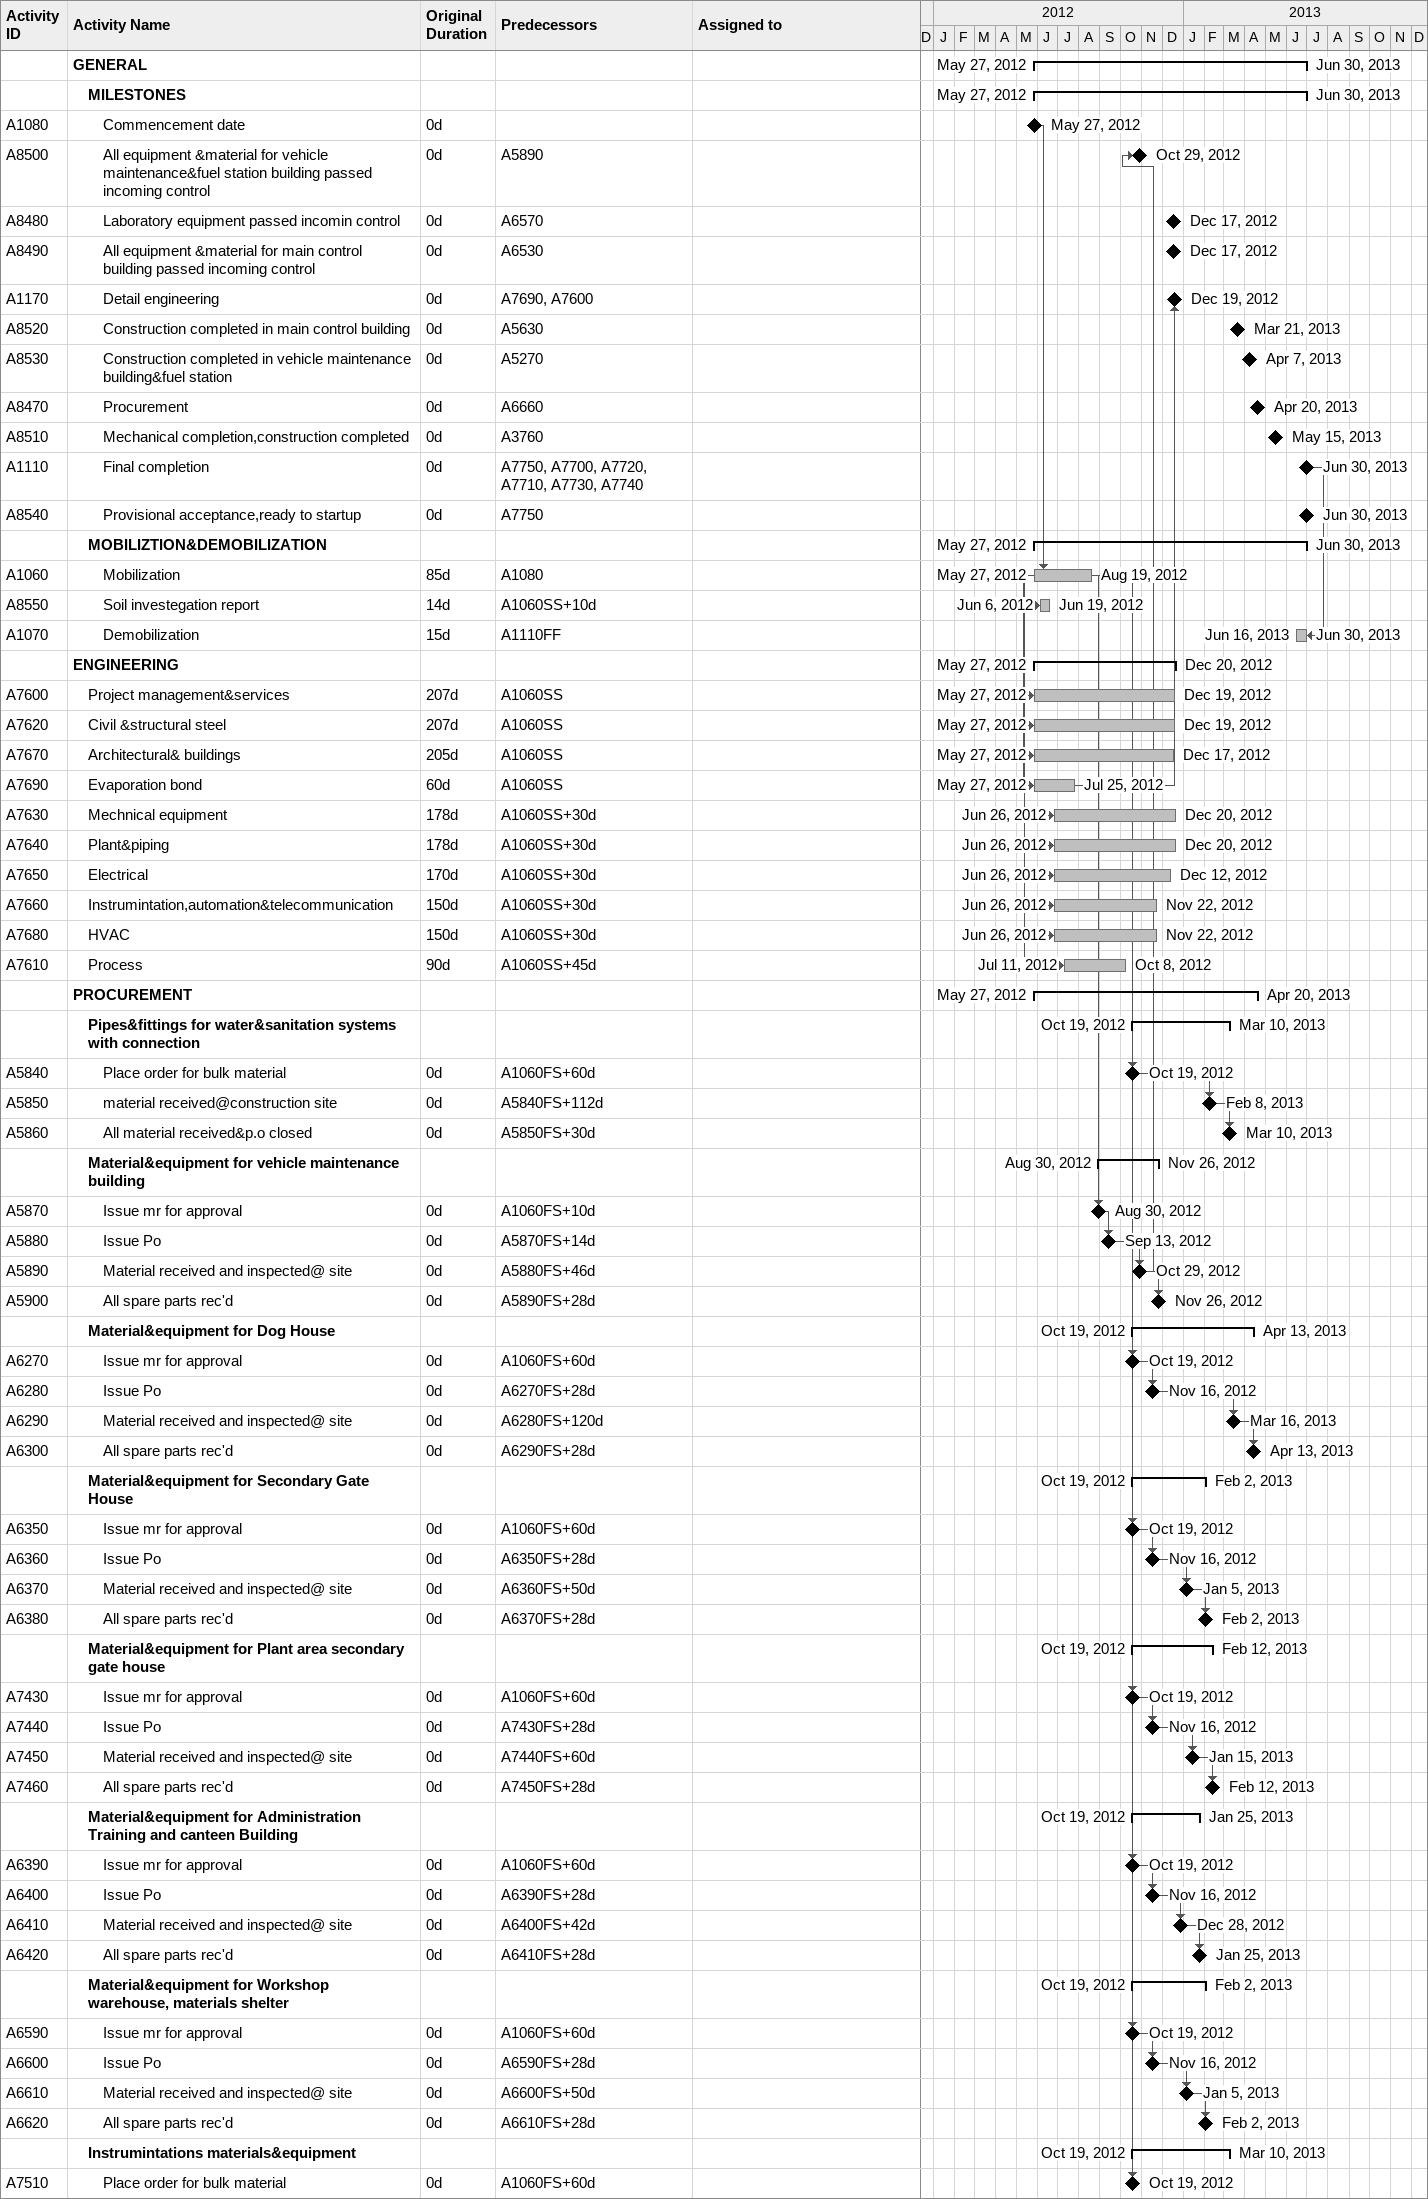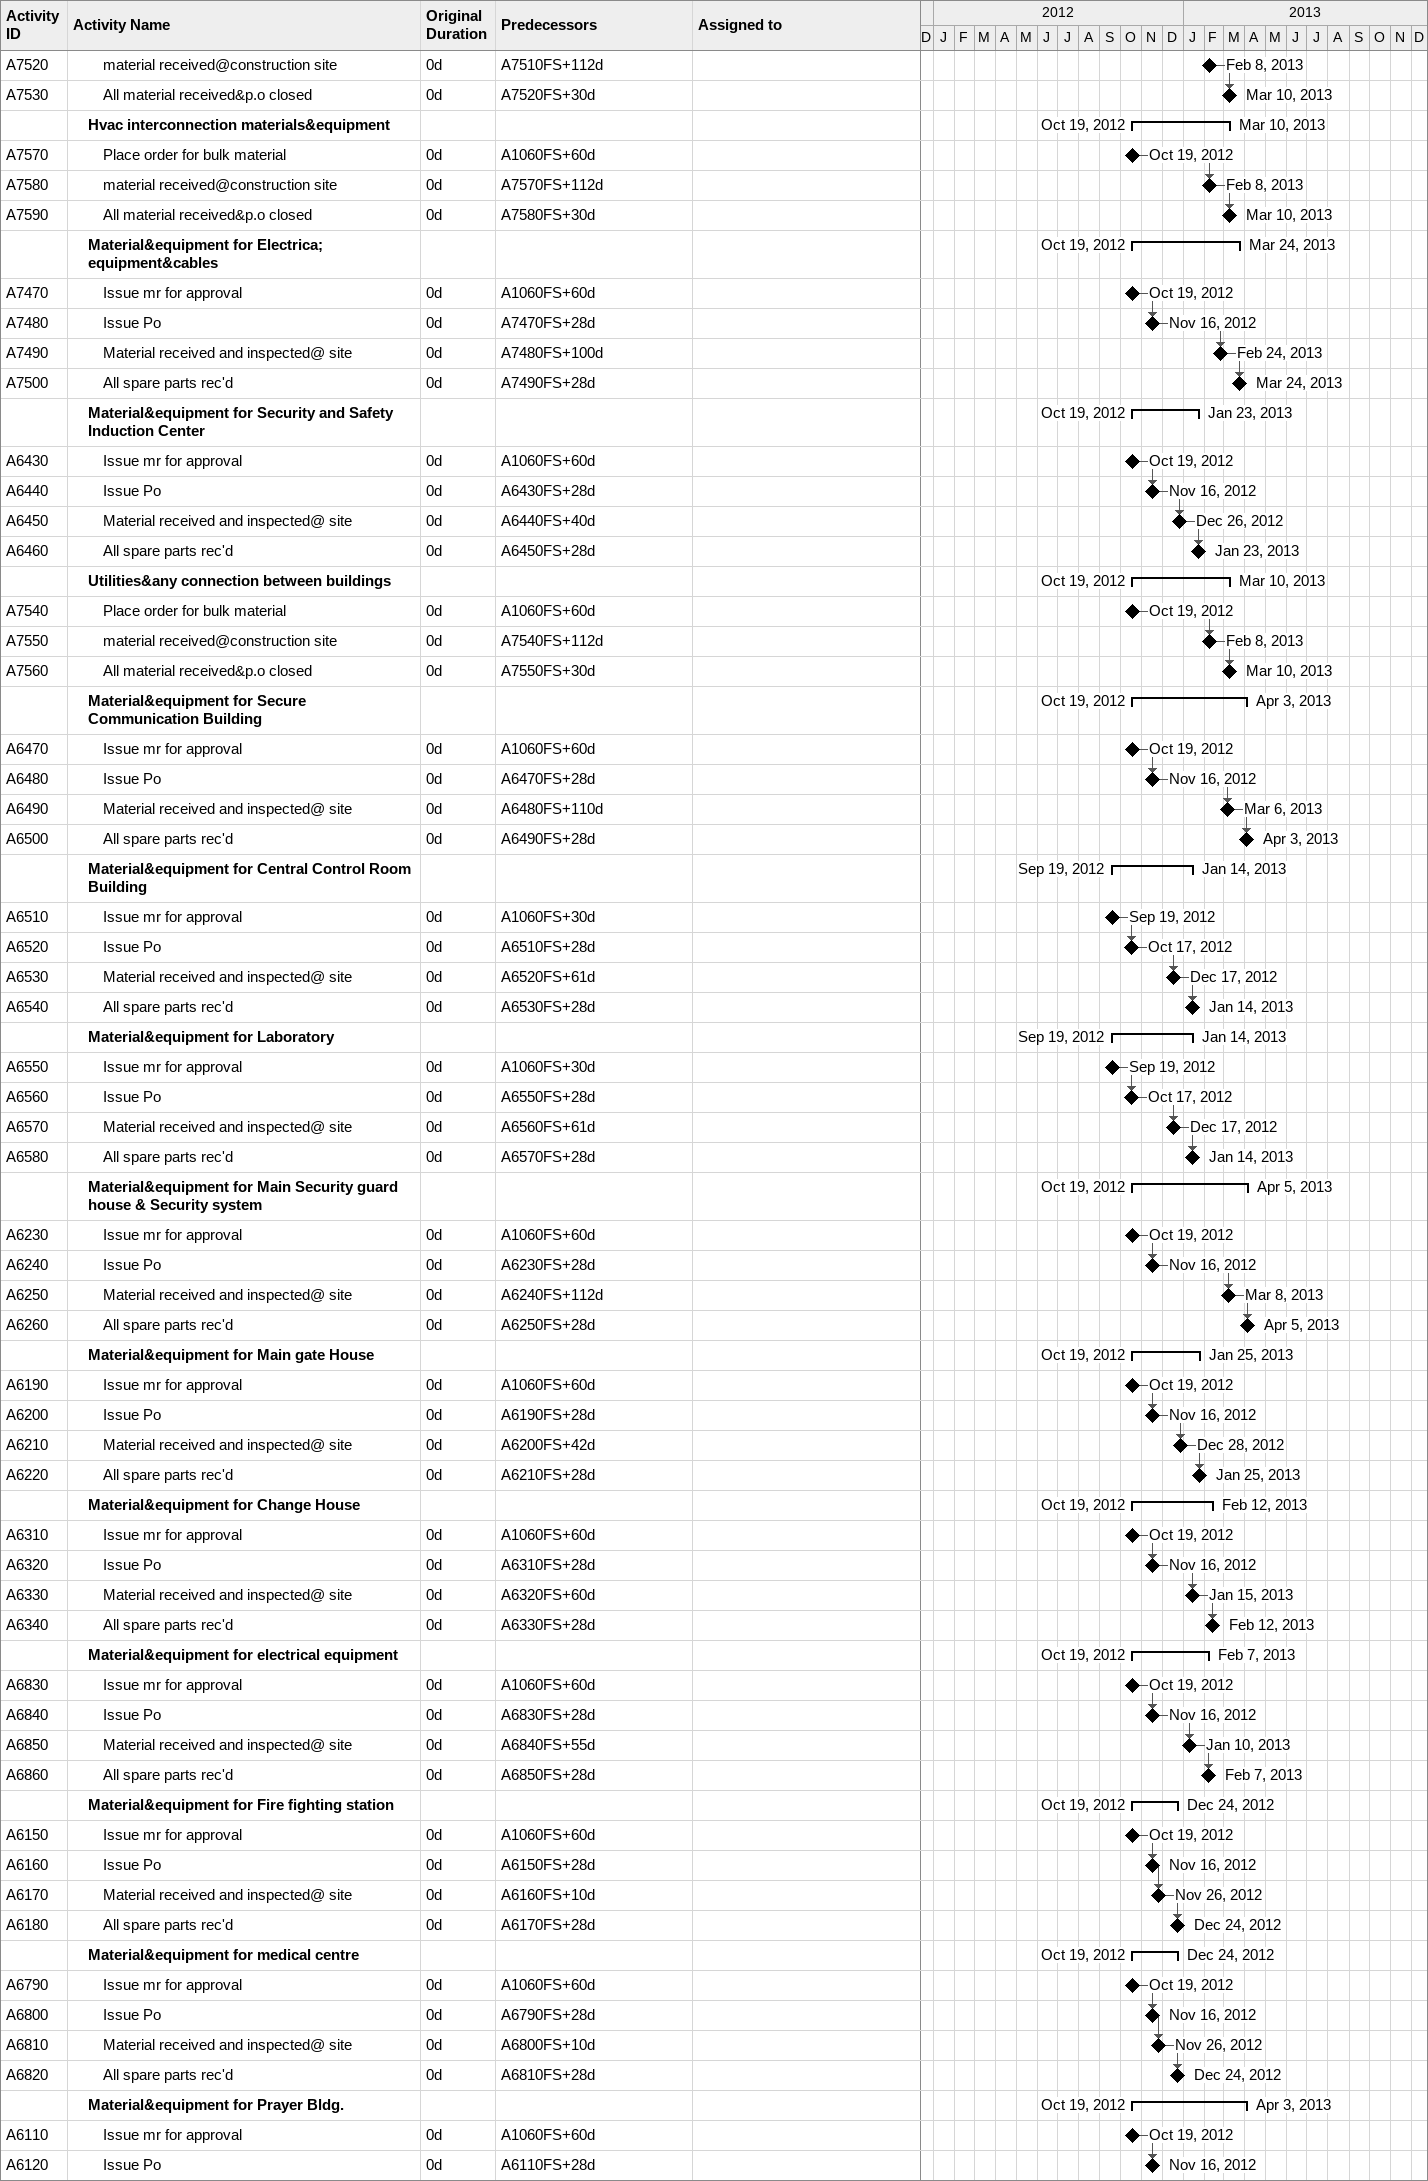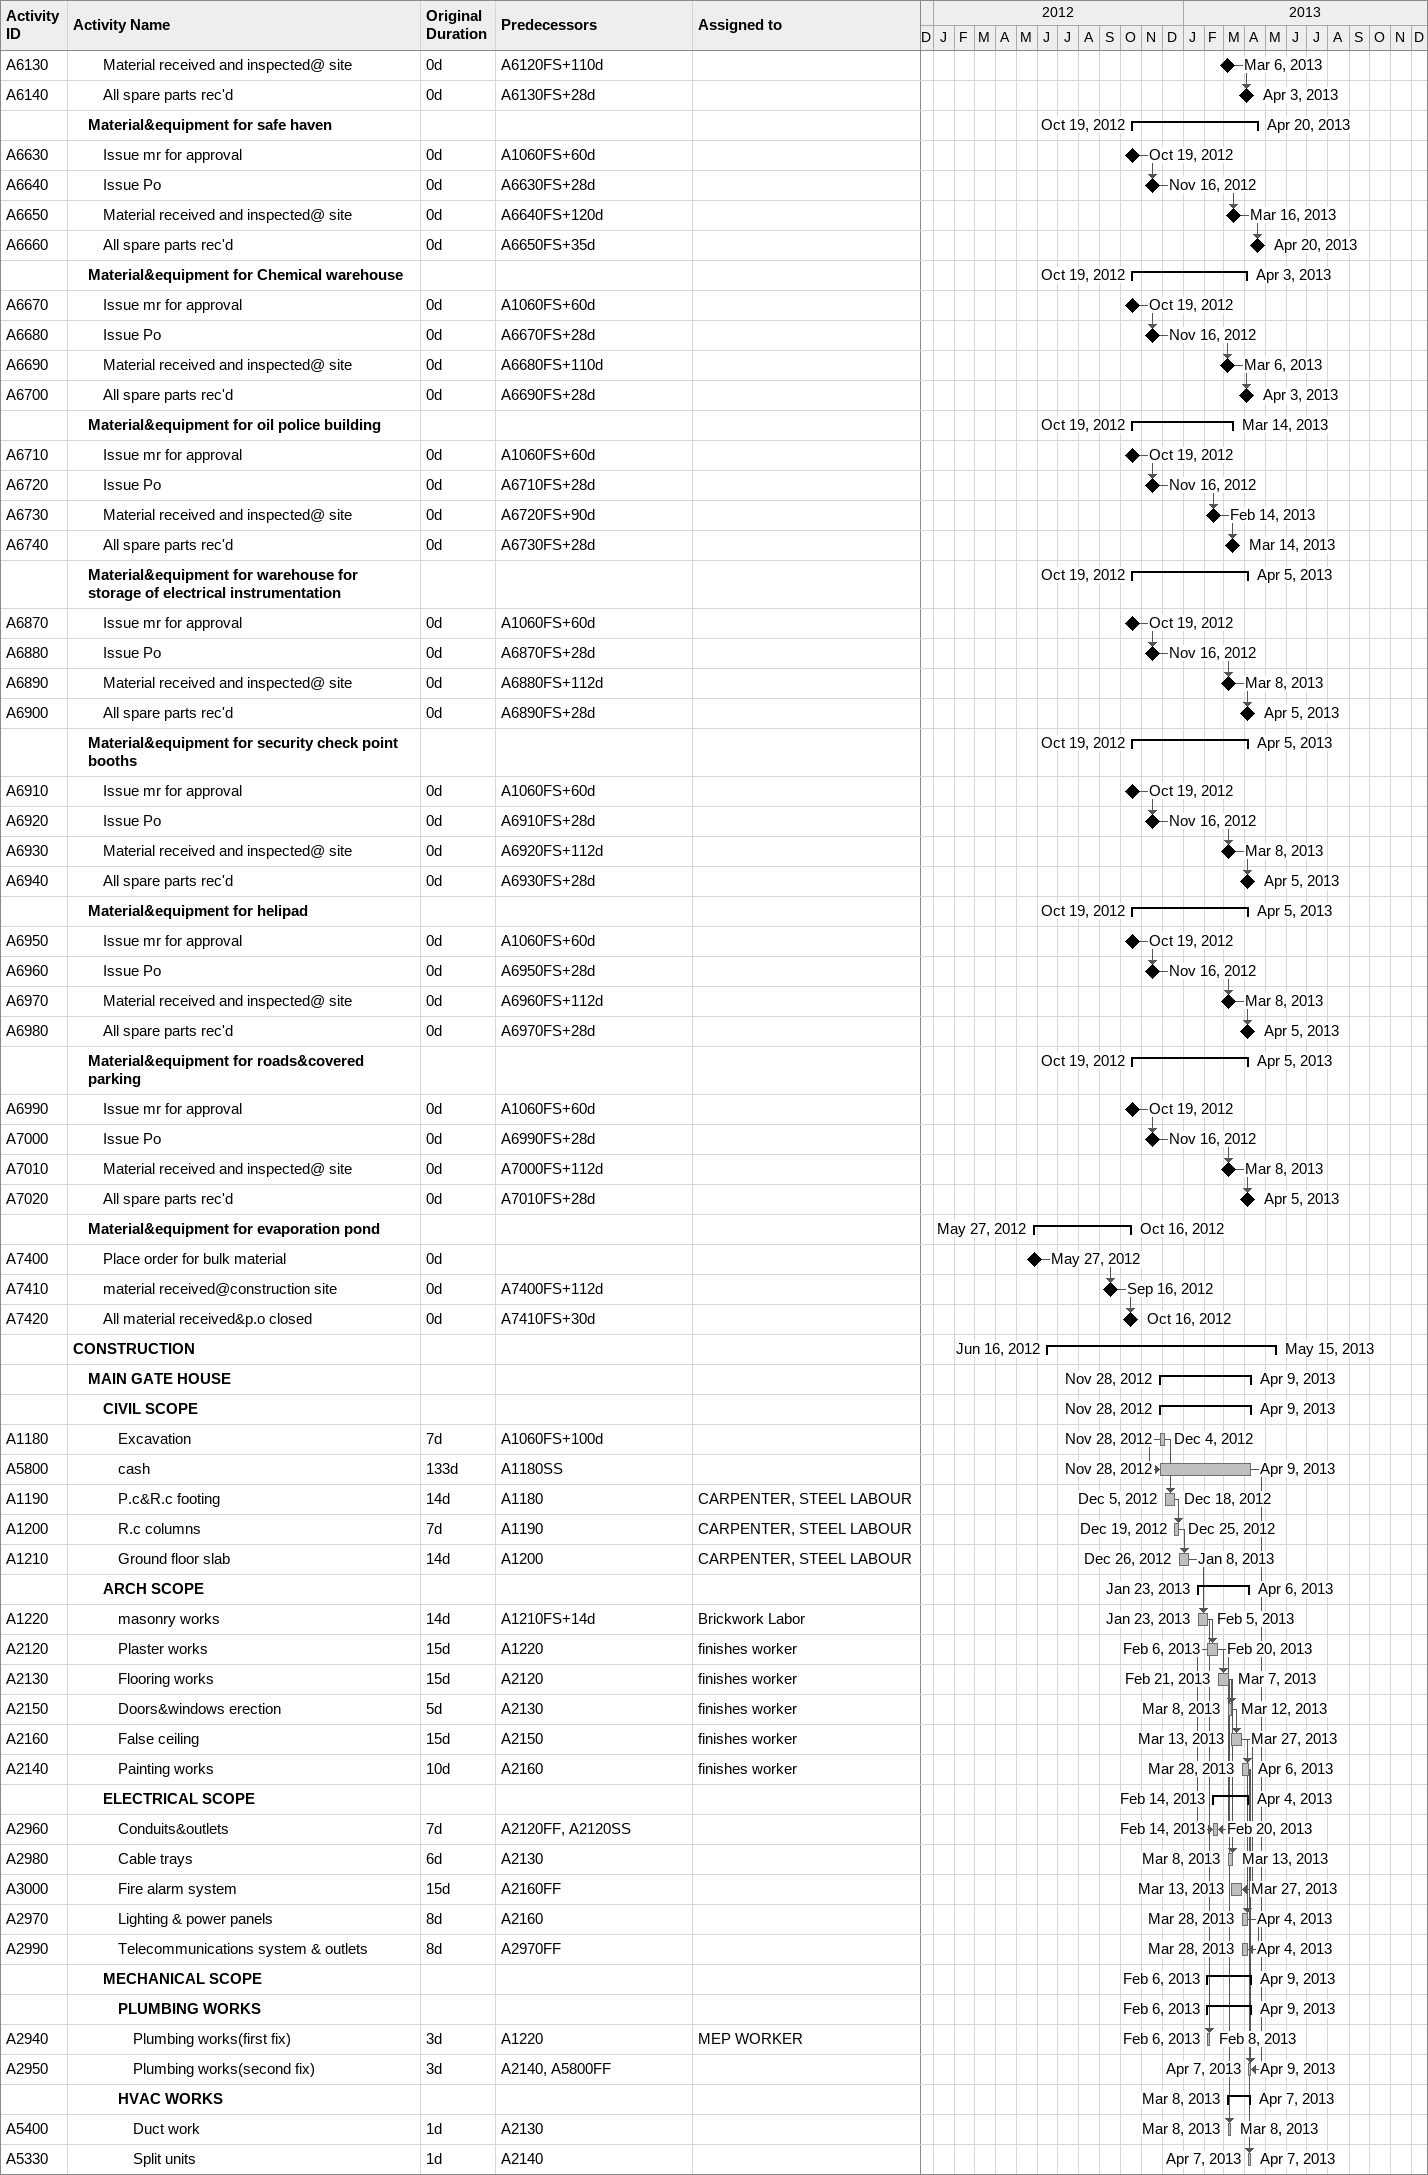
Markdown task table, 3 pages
| ID | Level | Task | Original duration | Start | Finish | Predecessors | Resources |
|---|---|---|---|---|---|---|---|
|  | 1 | **GENERAL** |  | 2012-05-27 | 2013-06-30 |  |  |
|  | 2 | **MILESTONES** |  | 2012-05-27 | 2013-06-30 |  |  |
| A1080 | 3 | Commencement date | 0d | 2012-05-27 | 2012-05-27 |  |  |
| A8500 | 3 | All equipment &material for vehicle maintenance&fuel station building passed incoming control | 0d | 2012-10-29 | 2012-10-29 | A5890 |  |
| A8480 | 3 | Laboratory equipment passed incomin control | 0d | 2012-12-17 | 2012-12-17 | A6570 |  |
| A8490 | 3 | All equipment &material for main control building passed incoming control | 0d | 2012-12-17 | 2012-12-17 | A6530 |  |
| A1170 | 3 | Detail engineering | 0d | 2012-12-19 | 2012-12-19 | A7690, A7600 |  |
| A8520 | 3 | Construction completed in main control building | 0d | 2013-03-21 | 2013-03-21 | A5630 |  |
| A8530 | 3 | Construction completed in vehicle maintenance building&fuel station | 0d | 2013-04-07 | 2013-04-07 | A5270 |  |
| A8470 | 3 | Procurement | 0d | 2013-04-20 | 2013-04-20 | A6660 |  |
| A8510 | 3 | Mechanical completion,construction completed | 0d | 2013-05-15 | 2013-05-15 | A3760 |  |
| A1110 | 3 | Final completion | 0d | 2013-06-30 | 2013-06-30 | A7750, A7700, A7720, A7710, A7730, A7740 |  |
| A8540 | 3 | Provisional acceptance,ready to startup | 0d | 2013-06-30 | 2013-06-30 | A7750 |  |
|  | 2 | **MOBILIZTION&DEMOBILIZATION** |  | 2012-05-27 | 2013-06-30 |  |  |
| A1060 | 3 | Mobilization | 85d | 2012-05-27 | 2012-08-19 | A1080 |  |
| A8550 | 3 | Soil investegation report | 14d | 2012-06-06 | 2012-06-19 | A1060SS+10d |  |
| A1070 | 3 | Demobilization | 15d | 2013-06-16 | 2013-06-30 | A1110FF |  |
|  | 1 | **ENGINEERING** |  | 2012-05-27 | 2012-12-20 |  |  |
| A7600 | 2 | Project management&services | 207d | 2012-05-27 | 2012-12-19 | A1060SS |  |
| A7620 | 2 | Civil &structural steel | 207d | 2012-05-27 | 2012-12-19 | A1060SS |  |
| A7670 | 2 | Architectural& buildings | 205d | 2012-05-27 | 2012-12-17 | A1060SS |  |
| A7690 | 2 | Evaporation bond | 60d | 2012-05-27 | 2012-07-25 | A1060SS |  |
| A7630 | 2 | Mechnical equipment | 178d | 2012-06-26 | 2012-12-20 | A1060SS+30d |  |
| A7640 | 2 | Plant&piping | 178d | 2012-06-26 | 2012-12-20 | A1060SS+30d |  |
| A7650 | 2 | Electrical | 170d | 2012-06-26 | 2012-12-12 | A1060SS+30d |  |
| A7660 | 2 | Instrumintation,automation&telecommunication | 150d | 2012-06-26 | 2012-11-22 | A1060SS+30d |  |
| A7680 | 2 | HVAC | 150d | 2012-06-26 | 2012-11-22 | A1060SS+30d |  |
| A7610 | 2 | Process | 90d | 2012-07-11 | 2012-10-08 | A1060SS+45d |  |
|  | 1 | **PROCUREMENT** |  | 2012-05-27 | 2013-04-20 |  |  |
|  | 2 | **Pipes&fittings for water&sanitation systems with connection** |  | 2012-10-19 | 2013-03-10 |  |  |
| A5840 | 3 | Place order for bulk material | 0d | 2012-10-19 | 2012-10-19 | A1060FS+60d |  |
| A5850 | 3 | material received@construction site | 0d | 2013-02-08 | 2013-02-08 | A5840FS+112d |  |
| A5860 | 3 | All material received&p.o closed | 0d | 2013-03-10 | 2013-03-10 | A5850FS+30d |  |
|  | 2 | **Material&equipment for vehicle maintenance building** |  | 2012-08-30 | 2012-11-26 |  |  |
| A5870 | 3 | Issue mr for approval | 0d | 2012-08-30 | 2012-08-30 | A1060FS+10d |  |
| A5880 | 3 | Issue Po | 0d | 2012-09-13 | 2012-09-13 | A5870FS+14d |  |
| A5890 | 3 | Material received and inspected@ site | 0d | 2012-10-29 | 2012-10-29 | A5880FS+46d |  |
| A5900 | 3 | All spare parts rec'd | 0d | 2012-11-26 | 2012-11-26 | A5890FS+28d |  |
|  | 2 | **Material&equipment for Dog House** |  | 2012-10-19 | 2013-04-13 |  |  |
| A6270 | 3 | Issue mr for approval | 0d | 2012-10-19 | 2012-10-19 | A1060FS+60d |  |
| A6280 | 3 | Issue Po | 0d | 2012-11-16 | 2012-11-16 | A6270FS+28d |  |
| A6290 | 3 | Material received and inspected@ site | 0d | 2013-03-16 | 2013-03-16 | A6280FS+120d |  |
| A6300 | 3 | All spare parts rec'd | 0d | 2013-04-13 | 2013-04-13 | A6290FS+28d |  |
|  | 2 | **Material&equipment for Secondary Gate House** |  | 2012-10-19 | 2013-02-02 |  |  |
| A6350 | 3 | Issue mr for approval | 0d | 2012-10-19 | 2012-10-19 | A1060FS+60d |  |
| A6360 | 3 | Issue Po | 0d | 2012-11-16 | 2012-11-16 | A6350FS+28d |  |
| A6370 | 3 | Material received and inspected@ site | 0d | 2013-01-05 | 2013-01-05 | A6360FS+50d |  |
| A6380 | 3 | All spare parts rec'd | 0d | 2013-02-02 | 2013-02-02 | A6370FS+28d |  |
|  | 2 | **Material&equipment for Plant area secondary gate house** |  | 2012-10-19 | 2013-02-12 |  |  |
| A7430 | 3 | Issue mr for approval | 0d | 2012-10-19 | 2012-10-19 | A1060FS+60d |  |
| A7440 | 3 | Issue Po | 0d | 2012-11-16 | 2012-11-16 | A7430FS+28d |  |
| A7450 | 3 | Material received and inspected@ site | 0d | 2013-01-15 | 2013-01-15 | A7440FS+60d |  |
| A7460 | 3 | All spare parts rec'd | 0d | 2013-02-12 | 2013-02-12 | A7450FS+28d |  |
|  | 2 | **Material&equipment for Administration Training and canteen Building** |  | 2012-10-19 | 2013-01-25 |  |  |
| A6390 | 3 | Issue mr for approval | 0d | 2012-10-19 | 2012-10-19 | A1060FS+60d |  |
| A6400 | 3 | Issue Po | 0d | 2012-11-16 | 2012-11-16 | A6390FS+28d |  |
| A6410 | 3 | Material received and inspected@ site | 0d | 2012-12-28 | 2012-12-28 | A6400FS+42d |  |
| A6420 | 3 | All spare parts rec'd | 0d | 2013-01-25 | 2013-01-25 | A6410FS+28d |  |
|  | 2 | **Material&equipment for Workshop warehouse, materials shelter** |  | 2012-10-19 | 2013-02-02 |  |  |
| A6590 | 3 | Issue mr for approval | 0d | 2012-10-19 | 2012-10-19 | A1060FS+60d |  |
| A6600 | 3 | Issue Po | 0d | 2012-11-16 | 2012-11-16 | A6590FS+28d |  |
| A6610 | 3 | Material received and inspected@ site | 0d | 2013-01-05 | 2013-01-05 | A6600FS+50d |  |
| A6620 | 3 | All spare parts rec'd | 0d | 2013-02-02 | 2013-02-02 | A6610FS+28d |  |
|  | 2 | **Instrumintations materials&equipment** |  | 2012-10-19 | 2013-03-10 |  |  |
| A7510 | 3 | Place order for bulk material | 0d | 2012-10-19 | 2012-10-19 | A1060FS+60d |  |
| A7520 | 3 | material received@construction site | 0d | 2013-02-08 | 2013-02-08 | A7510FS+112d |  |
| A7530 | 3 | All material received&p.o closed | 0d | 2013-03-10 | 2013-03-10 | A7520FS+30d |  |
|  | 2 | **Hvac interconnection materials&equipment** |  | 2012-10-19 | 2013-03-10 |  |  |
| A7570 | 3 | Place order for bulk material | 0d | 2012-10-19 | 2012-10-19 | A1060FS+60d |  |
| A7580 | 3 | material received@construction site | 0d | 2013-02-08 | 2013-02-08 | A7570FS+112d |  |
| A7590 | 3 | All material received&p.o closed | 0d | 2013-03-10 | 2013-03-10 | A7580FS+30d |  |
|  | 2 | **Material&equipment for Electrica; equipment&cables** |  | 2012-10-19 | 2013-03-24 |  |  |
| A7470 | 3 | Issue mr for approval | 0d | 2012-10-19 | 2012-10-19 | A1060FS+60d |  |
| A7480 | 3 | Issue Po | 0d | 2012-11-16 | 2012-11-16 | A7470FS+28d |  |
| A7490 | 3 | Material received and inspected@ site | 0d | 2013-02-24 | 2013-02-24 | A7480FS+100d |  |
| A7500 | 3 | All spare parts rec'd | 0d | 2013-03-24 | 2013-03-24 | A7490FS+28d |  |
|  | 2 | **Material&equipment for Security and Safety Induction Center** |  | 2012-10-19 | 2013-01-23 |  |  |
| A6430 | 3 | Issue mr for approval | 0d | 2012-10-19 | 2012-10-19 | A1060FS+60d |  |
| A6440 | 3 | Issue Po | 0d | 2012-11-16 | 2012-11-16 | A6430FS+28d |  |
| A6450 | 3 | Material received and inspected@ site | 0d | 2012-12-26 | 2012-12-26 | A6440FS+40d |  |
| A6460 | 3 | All spare parts rec'd | 0d | 2013-01-23 | 2013-01-23 | A6450FS+28d |  |
|  | 2 | **Utilities&any connection between buildings** |  | 2012-10-19 | 2013-03-10 |  |  |
| A7540 | 3 | Place order for bulk material | 0d | 2012-10-19 | 2012-10-19 | A1060FS+60d |  |
| A7550 | 3 | material received@construction site | 0d | 2013-02-08 | 2013-02-08 | A7540FS+112d |  |
| A7560 | 3 | All material received&p.o closed | 0d | 2013-03-10 | 2013-03-10 | A7550FS+30d |  |
|  | 2 | **Material&equipment for Secure Communication Building** |  | 2012-10-19 | 2013-04-03 |  |  |
| A6470 | 3 | Issue mr for approval | 0d | 2012-10-19 | 2012-10-19 | A1060FS+60d |  |
| A6480 | 3 | Issue Po | 0d | 2012-11-16 | 2012-11-16 | A6470FS+28d |  |
| A6490 | 3 | Material received and inspected@ site | 0d | 2013-03-06 | 2013-03-06 | A6480FS+110d |  |
| A6500 | 3 | All spare parts rec'd | 0d | 2013-04-03 | 2013-04-03 | A6490FS+28d |  |
|  | 2 | **Material&equipment for Central Control Room Building** |  | 2012-09-19 | 2013-01-14 |  |  |
| A6510 | 3 | Issue mr for approval | 0d | 2012-09-19 | 2012-09-19 | A1060FS+30d |  |
| A6520 | 3 | Issue Po | 0d | 2012-10-17 | 2012-10-17 | A6510FS+28d |  |
| A6530 | 3 | Material received and inspected@ site | 0d | 2012-12-17 | 2012-12-17 | A6520FS+61d |  |
| A6540 | 3 | All spare parts rec'd | 0d | 2013-01-14 | 2013-01-14 | A6530FS+28d |  |
|  | 2 | **Material&equipment for Laboratory** |  | 2012-09-19 | 2013-01-14 |  |  |
| A6550 | 3 | Issue mr for approval | 0d | 2012-09-19 | 2012-09-19 | A1060FS+30d |  |
| A6560 | 3 | Issue Po | 0d | 2012-10-17 | 2012-10-17 | A6550FS+28d |  |
| A6570 | 3 | Material received and inspected@ site | 0d | 2012-12-17 | 2012-12-17 | A6560FS+61d |  |
| A6580 | 3 | All spare parts rec'd | 0d | 2013-01-14 | 2013-01-14 | A6570FS+28d |  |
|  | 2 | **Material&equipment for Main Security guard house & Security system** |  | 2012-10-19 | 2013-04-05 |  |  |
| A6230 | 3 | Issue mr for approval | 0d | 2012-10-19 | 2012-10-19 | A1060FS+60d |  |
| A6240 | 3 | Issue Po | 0d | 2012-11-16 | 2012-11-16 | A6230FS+28d |  |
| A6250 | 3 | Material received and inspected@ site | 0d | 2013-03-08 | 2013-03-08 | A6240FS+112d |  |
| A6260 | 3 | All spare parts rec'd | 0d | 2013-04-05 | 2013-04-05 | A6250FS+28d |  |
|  | 2 | **Material&equipment for Main gate House** |  | 2012-10-19 | 2013-01-25 |  |  |
| A6190 | 3 | Issue mr for approval | 0d | 2012-10-19 | 2012-10-19 | A1060FS+60d |  |
| A6200 | 3 | Issue Po | 0d | 2012-11-16 | 2012-11-16 | A6190FS+28d |  |
| A6210 | 3 | Material received and inspected@ site | 0d | 2012-12-28 | 2012-12-28 | A6200FS+42d |  |
| A6220 | 3 | All spare parts rec'd | 0d | 2013-01-25 | 2013-01-25 | A6210FS+28d |  |
|  | 2 | **Material&equipment for Change House** |  | 2012-10-19 | 2013-02-12 |  |  |
| A6310 | 3 | Issue mr for approval | 0d | 2012-10-19 | 2012-10-19 | A1060FS+60d |  |
| A6320 | 3 | Issue Po | 0d | 2012-11-16 | 2012-11-16 | A6310FS+28d |  |
| A6330 | 3 | Material received and inspected@ site | 0d | 2013-01-15 | 2013-01-15 | A6320FS+60d |  |
| A6340 | 3 | All spare parts rec'd | 0d | 2013-02-12 | 2013-02-12 | A6330FS+28d |  |
|  | 2 | **Material&equipment for electrical equipment** |  | 2012-10-19 | 2013-02-07 |  |  |
| A6830 | 3 | Issue mr for approval | 0d | 2012-10-19 | 2012-10-19 | A1060FS+60d |  |
| A6840 | 3 | Issue Po | 0d | 2012-11-16 | 2012-11-16 | A6830FS+28d |  |
| A6850 | 3 | Material received and inspected@ site | 0d | 2013-01-10 | 2013-01-10 | A6840FS+55d |  |
| A6860 | 3 | All spare parts rec'd | 0d | 2013-02-07 | 2013-02-07 | A6850FS+28d |  |
|  | 2 | **Material&equipment for Fire fighting station** |  | 2012-10-19 | 2012-12-24 |  |  |
| A6150 | 3 | Issue mr for approval | 0d | 2012-10-19 | 2012-10-19 | A1060FS+60d |  |
| A6160 | 3 | Issue Po | 0d | 2012-11-16 | 2012-11-16 | A6150FS+28d |  |
| A6170 | 3 | Material received and inspected@ site | 0d | 2012-11-26 | 2012-11-26 | A6160FS+10d |  |
| A6180 | 3 | All spare parts rec'd | 0d | 2012-12-24 | 2012-12-24 | A6170FS+28d |  |
|  | 2 | **Material&equipment for medical centre** |  | 2012-10-19 | 2012-12-24 |  |  |
| A6790 | 3 | Issue mr for approval | 0d | 2012-10-19 | 2012-10-19 | A1060FS+60d |  |
| A6800 | 3 | Issue Po | 0d | 2012-11-16 | 2012-11-16 | A6790FS+28d |  |
| A6810 | 3 | Material received and inspected@ site | 0d | 2012-11-26 | 2012-11-26 | A6800FS+10d |  |
| A6820 | 3 | All spare parts rec'd | 0d | 2012-12-24 | 2012-12-24 | A6810FS+28d |  |
|  | 2 | **Material&equipment for Prayer Bldg.** |  | 2012-10-19 | 2013-04-03 |  |  |
| A6110 | 3 | Issue mr for approval | 0d | 2012-10-19 | 2012-10-19 | A1060FS+60d |  |
| A6120 | 3 | Issue Po | 0d | 2012-11-16 | 2012-11-16 | A6110FS+28d |  |
| A6130 | 3 | Material received and inspected@ site | 0d | 2013-03-06 | 2013-03-06 | A6120FS+110d |  |
| A6140 | 3 | All spare parts rec'd | 0d | 2013-04-03 | 2013-04-03 | A6130FS+28d |  |
|  | 2 | **Material&equipment for safe haven** |  | 2012-10-19 | 2013-04-20 |  |  |
| A6630 | 3 | Issue mr for approval | 0d | 2012-10-19 | 2012-10-19 | A1060FS+60d |  |
| A6640 | 3 | Issue Po | 0d | 2012-11-16 | 2012-11-16 | A6630FS+28d |  |
| A6650 | 3 | Material received and inspected@ site | 0d | 2013-03-16 | 2013-03-16 | A6640FS+120d |  |
| A6660 | 3 | All spare parts rec'd | 0d | 2013-04-20 | 2013-04-20 | A6650FS+35d |  |
|  | 2 | **Material&equipment for Chemical warehouse** |  | 2012-10-19 | 2013-04-03 |  |  |
| A6670 | 3 | Issue mr for approval | 0d | 2012-10-19 | 2012-10-19 | A1060FS+60d |  |
| A6680 | 3 | Issue Po | 0d | 2012-11-16 | 2012-11-16 | A6670FS+28d |  |
| A6690 | 3 | Material received and inspected@ site | 0d | 2013-03-06 | 2013-03-06 | A6680FS+110d |  |
| A6700 | 3 | All spare parts rec'd | 0d | 2013-04-03 | 2013-04-03 | A6690FS+28d |  |
|  | 2 | **Material&equipment for oil police building** |  | 2012-10-19 | 2013-03-14 |  |  |
| A6710 | 3 | Issue mr for approval | 0d | 2012-10-19 | 2012-10-19 | A1060FS+60d |  |
| A6720 | 3 | Issue Po | 0d | 2012-11-16 | 2012-11-16 | A6710FS+28d |  |
| A6730 | 3 | Material received and inspected@ site | 0d | 2013-02-14 | 2013-02-14 | A6720FS+90d |  |
| A6740 | 3 | All spare parts rec'd | 0d | 2013-03-14 | 2013-03-14 | A6730FS+28d |  |
|  | 2 | **Material&equipment for warehouse for storage of electrical instrumentation** |  | 2012-10-19 | 2013-04-05 |  |  |
| A6870 | 3 | Issue mr for approval | 0d | 2012-10-19 | 2012-10-19 | A1060FS+60d |  |
| A6880 | 3 | Issue Po | 0d | 2012-11-16 | 2012-11-16 | A6870FS+28d |  |
| A6890 | 3 | Material received and inspected@ site | 0d | 2013-03-08 | 2013-03-08 | A6880FS+112d |  |
| A6900 | 3 | All spare parts rec'd | 0d | 2013-04-05 | 2013-04-05 | A6890FS+28d |  |
|  | 2 | **Material&equipment for security check point booths** |  | 2012-10-19 | 2013-04-05 |  |  |
| A6910 | 3 | Issue mr for approval | 0d | 2012-10-19 | 2012-10-19 | A1060FS+60d |  |
| A6920 | 3 | Issue Po | 0d | 2012-11-16 | 2012-11-16 | A6910FS+28d |  |
| A6930 | 3 | Material received and inspected@ site | 0d | 2013-03-08 | 2013-03-08 | A6920FS+112d |  |
| A6940 | 3 | All spare parts rec'd | 0d | 2013-04-05 | 2013-04-05 | A6930FS+28d |  |
|  | 2 | **Material&equipment for helipad** |  | 2012-10-19 | 2013-04-05 |  |  |
| A6950 | 3 | Issue mr for approval | 0d | 2012-10-19 | 2012-10-19 | A1060FS+60d |  |
| A6960 | 3 | Issue Po | 0d | 2012-11-16 | 2012-11-16 | A6950FS+28d |  |
| A6970 | 3 | Material received and inspected@ site | 0d | 2013-03-08 | 2013-03-08 | A6960FS+112d |  |
| A6980 | 3 | All spare parts rec'd | 0d | 2013-04-05 | 2013-04-05 | A6970FS+28d |  |
|  | 2 | **Material&equipment for roads&covered parking** |  | 2012-10-19 | 2013-04-05 |  |  |
| A6990 | 3 | Issue mr for approval | 0d | 2012-10-19 | 2012-10-19 | A1060FS+60d |  |
| A7000 | 3 | Issue Po | 0d | 2012-11-16 | 2012-11-16 | A6990FS+28d |  |
| A7010 | 3 | Material received and inspected@ site | 0d | 2013-03-08 | 2013-03-08 | A7000FS+112d |  |
| A7020 | 3 | All spare parts rec'd | 0d | 2013-04-05 | 2013-04-05 | A7010FS+28d |  |
|  | 2 | **Material&equipment for evaporation pond** |  | 2012-05-27 | 2012-10-16 |  |  |
| A7400 | 3 | Place order for bulk material | 0d | 2012-05-27 | 2012-05-27 |  |  |
| A7410 | 3 | material received@construction site | 0d | 2012-09-16 | 2012-09-16 | A7400FS+112d |  |
| A7420 | 3 | All material received&p.o closed | 0d | 2012-10-16 | 2012-10-16 | A7410FS+30d |  |
|  | 1 | **CONSTRUCTION** |  | 2012-06-16 | 2013-05-15 |  |  |
|  | 2 | **MAIN GATE HOUSE** |  | 2012-11-28 | 2013-04-09 |  |  |
|  | 3 | **CIVIL SCOPE** |  | 2012-11-28 | 2013-04-09 |  |  |
| A1180 | 4 | Excavation | 7d | 2012-11-28 | 2012-12-04 | A1060FS+100d |  |
| A5800 | 4 | cash | 133d | 2012-11-28 | 2013-04-09 | A1180SS |  |
| A1190 | 4 | P.c&R.c footing | 14d | 2012-12-05 | 2012-12-18 | A1180 | CARPENTER, STEEL LABOUR |
| A1200 | 4 | R.c columns | 7d | 2012-12-19 | 2012-12-25 | A1190 | CARPENTER, STEEL LABOUR |
| A1210 | 4 | Ground floor slab | 14d | 2012-12-26 | 2013-01-08 | A1200 | CARPENTER, STEEL LABOUR |
|  | 3 | **ARCH SCOPE** |  | 2013-01-23 | 2013-04-06 |  |  |
| A1220 | 4 | masonry works | 14d | 2013-01-23 | 2013-02-05 | A1210FS+14d | Brickwork Labor |
| A2120 | 4 | Plaster works | 15d | 2013-02-06 | 2013-02-20 | A1220 | finishes worker |
| A2130 | 4 | Flooring works | 15d | 2013-02-21 | 2013-03-07 | A2120 | finishes worker |
| A2150 | 4 | Doors&windows erection | 5d | 2013-03-08 | 2013-03-12 | A2130 | finishes worker |
| A2160 | 4 | False ceiling | 15d | 2013-03-13 | 2013-03-27 | A2150 | finishes worker |
| A2140 | 4 | Painting works | 10d | 2013-03-28 | 2013-04-06 | A2160 | finishes worker |
|  | 3 | **ELECTRICAL SCOPE** |  | 2013-02-14 | 2013-04-04 |  |  |
| A2960 | 4 | Conduits&outlets | 7d | 2013-02-14 | 2013-02-20 | A2120FF, A2120SS |  |
| A2980 | 4 | Cable trays | 6d | 2013-03-08 | 2013-03-13 | A2130 |  |
| A3000 | 4 | Fire alarm system | 15d | 2013-03-13 | 2013-03-27 | A2160FF |  |
| A2970 | 4 | Lighting & power panels | 8d | 2013-03-28 | 2013-04-04 | A2160 |  |
| A2990 | 4 | Telecommunications system & outlets | 8d | 2013-03-28 | 2013-04-04 | A2970FF |  |
|  | 3 | **MECHANICAL SCOPE** |  | 2013-02-06 | 2013-04-09 |  |  |
|  | 4 | **PLUMBING WORKS** |  | 2013-02-06 | 2013-04-09 |  |  |
| A2940 | 5 | Plumbing works(first fix) | 3d | 2013-02-06 | 2013-02-08 | A1220 | MEP WORKER |
| A2950 | 5 | Plumbing works(second fix) | 3d | 2013-04-07 | 2013-04-09 | A2140, A5800FF |  |
|  | 4 | **HVAC WORKS** |  | 2013-03-08 | 2013-04-07 |  |  |
| A5400 | 5 | Duct work | 1d | 2013-03-08 | 2013-03-08 | A2130 |  |
| A5330 | 5 | Split units | 1d | 2013-04-07 | 2013-04-07 | A2140 |  |
